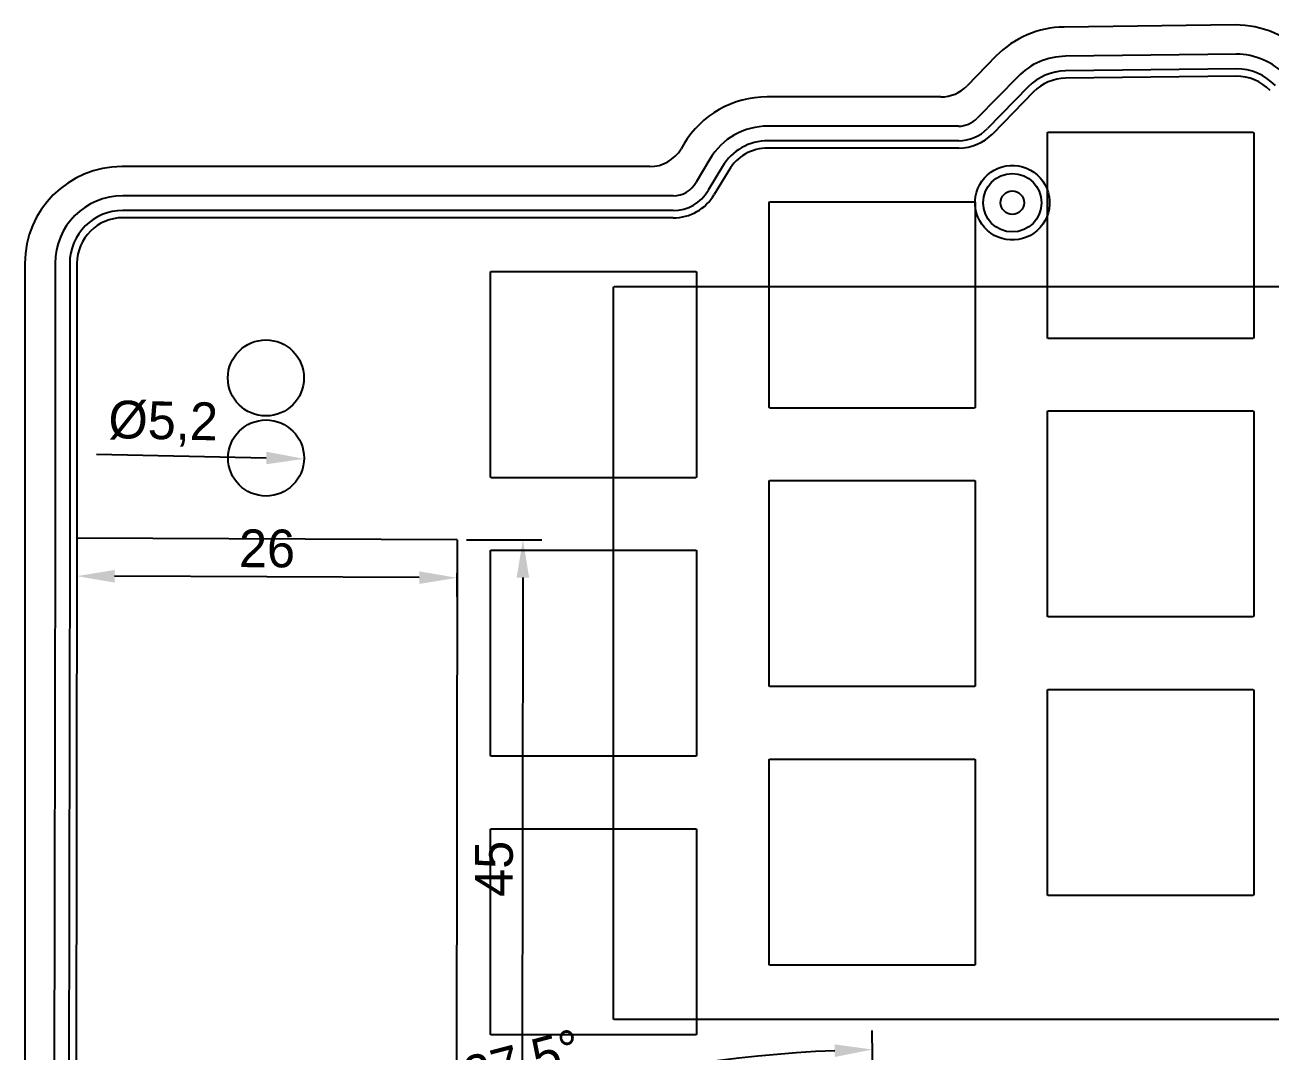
# Model space of a CAD drawing. Header units: millimetres. Extents: x 67 to 373, y -261 to -88.
# Drawn here: x 224.9 to 310.1, y -158.2 to -88 of the extents above; entities that cross this region are included whole.
import ezdxf

# ---------------------------------------------------------------- set-up
doc = ezdxf.new("R2010")
doc.units = ezdxf.units.MM
for name, color, linetype in [('Dimensions', 7, 'Continuous'), ('Edge.Cuts', 7, 'Continuous'), ('User.2', 7, 'Continuous'), ('User.3', 7, 'Continuous')]:
    doc.layers.add(name, color=color, linetype=linetype)
doc.dimstyles.new('ISO-25', dxfattribs={"dimtxt": 2.5, "dimasz": 2.5, "dimexe": 1.25, "dimexo": 0.625, "dimtad": 1, "dimtxsty": 'Standard', "dimcen": 2.5, "dimadec": 0, "dimazin": 0, "dimtfac": 1, "dimtmove": 0, "dimatfit": 3, "dimfxl": 1, "dimarcsym": 0})

# ---------------------------------------------------------------- blocks, each defined once
blk = doc.blocks.new('*D1')
at = {"layer": 'Defpoints', "color": 0}
for p in [(254.507, -123.203), (254.445, -168.203), (258.945, -168.209)]:
    blk.add_point(p, dxfattribs=at)
at = {"layer": 'Dimensions', "color": 140, "lineweight": -2}
for p, q in [((255.153, -123.204), (260.298, -123.211)), ((259.004, -125.791), (258.949, -165.628)), ((255.09, -168.204), (260.236, -168.211))]:
    blk.add_line(p, q, dxfattribs=at)
at = {"layer": 'Dimensions', "color": 140}
for points in [[(259.434, -125.792), (258.573, -125.79), (259.007, -123.209)], [(258.518, -165.627), (259.379, -165.628), (258.945, -168.209)]]:
    blk.add_solid(points, dxfattribs=at)
at = {"layer": 'Dimensions', "color": 140, "insert": (257.04, -145.707), "char_height": 2.5816, "attachment_point": 5, "rotation": 89.92089}
blk.add_mtext('45', dxfattribs=at)
blk = doc.blocks.new('*D2')
at = {"layer": 'Defpoints', "color": 0}
for p in [(228.507, -123.088), (254.507, -123.203), (228.496, -125.688)]:
    blk.add_point(p, dxfattribs=at)
at = {"layer": 'Dimensions', "color": 140, "lineweight": -2}
for p, q in [((228.504, -123.733), (228.49, -126.978)), ((254.504, -123.849), (254.49, -127.094)), ((251.914, -125.792), (231.077, -125.699))]:
    blk.add_line(p, q, dxfattribs=at)
at = {"layer": 'Dimensions', "color": 140}
for points in [[(231.079, -125.269), (231.076, -126.129), (228.496, -125.688)], [(251.912, -126.222), (251.916, -125.361), (254.496, -125.803)]]:
    blk.add_solid(points, dxfattribs=at)
at = {"layer": 'Dimensions', "color": 140, "insert": (241.504, -123.809), "char_height": 2.5816, "attachment_point": 5, "rotation": 359.74506}
blk.add_mtext('26', dxfattribs=at)
blk = doc.blocks.new('*D5')
at = {"layer": 'Defpoints', "color": 0}
for p in [(238.837, -117.555), (244.036, -117.667)]:
    blk.add_point(p, dxfattribs=at)
at = {"layer": 'Dimensions', "color": 140, "lineweight": -2}
blk.add_line((241.455, -117.612), (229.84, -117.362), dxfattribs=at)
at = {"layer": 'Dimensions', "color": 140}
blk.add_solid([(241.446, -118.042), (241.464, -117.182), (244.036, -117.667)], dxfattribs=at)
at = {"layer": 'Dimensions', "color": 140, "insert": (234.404, -115.277), "char_height": 2.5816, "attachment_point": 5, "rotation": 358.76704}
blk.add_mtext('%%c5,2', dxfattribs=at)
blk = doc.blocks.new('*D7')
at = {"layer": 'Defpoints', "color": 0}
for p in [(267.271, -159.591), (283.31, -180.745), (248.544, -189.905), (284.644, -256.364)]:
    blk.add_point(p, dxfattribs=at)
at = {"layer": 'Dimensions', "color": 140, "lineweight": -2}
for p, q in [((283.299, -180.1), (282.887, -156.769)), ((248.236, -189.338), (237.098, -168.833))]:
    blk.add_line(p, q, dxfattribs=at)
blk.add_arc((284.644, -256.364), 98.32, 92.51495, 117.00596, dxfattribs=at)
at = {"layer": 'Dimensions', "color": 140}
for points in [[(280.343, -158.569), (280.316, -157.709), (282.91, -158.059)], [(239.798, -168.384), (240.199, -169.146), (237.714, -169.967)]]:
    blk.add_solid(points, dxfattribs=at)
at = {"layer": 'Dimensions', "color": 140, "insert": (259.022, -159.119), "char_height": 2.5816, "attachment_point": 5, "rotation": 14.76045}
blk.add_mtext('27,5%%d', dxfattribs=at)

msp = doc.modelspace()

# ---------------------------------------------------------------- linework, layer by layer
at = {"layer": 'Edge.Cuts'}
for p, q in [((307.7186, -87.995), (296.0188, -88.1412)), ((291.3607, -90.1381), (289.3802, -92.1665)), ((307.7897, -89.995), (296.1061, -90.1411)), ((307.7928, -90.9951), (296.1186, -91.141)), ((292.8545, -91.5349), (290.0753, -94.3813)), ((307.7939, -91.4951), (296.1249, -91.6409)), ((293.5701, -92.2334), (290.7883, -95.0825)), ((293.928, -92.5826), (291.145, -95.4329)), ((287.5914, -92.92), (275.7126, -92.92)), ((288.7965, -94.92), (275.7692, -94.92)), ((294.8872, -95.3825), (294.891, -95.3634)), ((294.8872, -95.3825), (294.891, -95.3634)), ((294.8872, -95.3825), (294.891, -95.3634)), ((294.8872, -95.3825), (294.891, -95.3634)), ((294.8872, -109.3825), (294.8872, -95.3825)), ((294.8872, -109.3825), (294.8872, -95.3825)), ((294.8872, -109.3825), (294.8872, -95.3825)), ((294.8872, -109.3825), (294.8872, -95.3825)), ((294.891, -95.3634), (294.9181, -95.3363)), ((294.891, -95.3634), (294.9181, -95.3363)), ((294.891, -95.3634), (294.9181, -95.3363)), ((294.891, -95.3634), (294.9181, -95.3363)), ((294.9181, -95.3363), (294.9372, -95.3325)), ((294.9181, -95.3363), (294.9372, -95.3325)), ((294.9181, -95.3363), (294.9372, -95.3325)), ((294.9181, -95.3363), (294.9372, -95.3325)), ((294.9372, -95.3325), (308.9372, -95.3325)), ((294.9372, -95.3325), (308.9372, -95.3325)), ((294.9372, -95.3325), (308.9372, -95.3325)), ((294.9372, -95.3325), (308.9372, -95.3325)), ((308.9372, -95.3325), (308.9564, -95.3363)), ((308.9372, -95.3325), (308.9564, -95.3363)), ((308.9372, -95.3325), (308.9564, -95.3363)), ((308.9372, -95.3325), (308.9564, -95.3363)), ((308.9564, -95.3363), (308.9834, -95.3634)), ((308.9564, -95.3363), (308.9834, -95.3634)), ((308.9564, -95.3363), (308.9834, -95.3634)), ((308.9564, -95.3363), (308.9834, -95.3634)), ((308.9834, -95.3634), (308.9872, -95.3825)), ((308.9834, -95.3634), (308.9872, -95.3825)), ((308.9834, -95.3634), (308.9872, -95.3825)), ((308.9834, -95.3634), (308.9872, -95.3825)), ((308.9872, -95.3825), (308.9872, -109.3825)), ((308.9872, -95.3825), (308.9872, -109.3825)), ((308.9872, -95.3825), (308.9872, -109.3825)), ((308.9872, -95.3825), (308.9872, -109.3825)), ((270.011, -96.1526), (269.8233, -96.4663)), ((288.8001, -95.92), (275.7658, -95.92)), ((288.8017, -96.42), (275.7639, -96.42)), ((267.678, -97.6825), (231.5777, -97.6825)), ((271.7925, -97.1746), (270.8573, -98.7373)), ((272.6523, -97.6852), (271.6828, -99.3053)), ((291.0044, -98.0728), (291.2465, -97.9207)), ((291.2465, -97.9207), (291.5042, -97.7966)), ((291.5042, -97.7966), (291.7741, -97.7022)), ((291.7741, -97.7022), (292.0529, -97.6385)), ((292.0529, -97.6385), (292.337, -97.6065)), ((292.337, -97.6065), (292.623, -97.6065)), ((292.623, -97.6065), (292.9071, -97.6385)), ((292.9071, -97.6385), (293.1859, -97.7022)), ((293.1859, -97.7022), (293.4558, -97.7966)), ((293.4558, -97.7966), (293.7135, -97.9207)), ((293.7135, -97.9207), (293.9556, -98.0728)), ((270.8573, -98.7373), (270.8442, -98.754)), ((273.0823, -97.9403), (272.0956, -99.5892)), ((290.2482, -98.919), (290.4003, -98.6769)), ((290.4003, -98.6769), (290.5786, -98.4533)), ((290.5786, -98.4533), (290.7808, -98.2511)), ((290.7808, -98.2511), (291.0044, -98.0728)), ((293.9556, -98.0728), (294.1792, -98.2511)), ((294.1792, -98.2511), (294.3814, -98.4533)), ((294.3814, -98.4533), (294.5597, -98.6769)), ((294.5597, -98.6769), (294.7118, -98.919)), ((271.6828, -99.3053), (271.6808, -99.3078)), ((272.0956, -99.5892), (272.0956, -99.5892)), ((289.966, -99.7254), (290.0297, -99.4466)), ((290.0297, -99.4466), (290.1241, -99.1767)), ((290.1241, -99.1767), (290.2482, -98.919)), ((294.7118, -98.919), (294.8359, -99.1767)), ((294.8359, -99.1767), (294.9303, -99.4466)), ((294.9303, -99.4466), (294.994, -99.7254)), ((269.2895, -99.6825), (231.6401, -99.6825)), ((275.8372, -100.145), (275.841, -100.1259)), ((275.8372, -100.145), (275.841, -100.1259)), ((275.8372, -100.145), (275.841, -100.1259)), ((275.8372, -100.145), (275.841, -100.1259)), ((275.8372, -114.145), (275.8372, -100.145)), ((275.8372, -114.145), (275.8372, -100.145)), ((275.8372, -114.145), (275.8372, -100.145)), ((275.8372, -114.145), (275.8372, -100.145)), ((275.841, -100.1259), (275.8681, -100.0988)), ((275.841, -100.1259), (275.8681, -100.0988)), ((275.841, -100.1259), (275.8681, -100.0988)), ((275.841, -100.1259), (275.8681, -100.0988)), ((275.8681, -100.0988), (275.8872, -100.095)), ((275.8681, -100.0988), (275.8872, -100.095)), ((275.8681, -100.0988), (275.8872, -100.095)), ((275.8681, -100.0988), (275.8872, -100.095)), ((275.8872, -100.095), (289.8872, -100.095)), ((275.8872, -100.095), (289.8872, -100.095)), ((275.8872, -100.095), (289.8872, -100.095)), ((275.8872, -100.095), (289.8872, -100.095)), ((289.8872, -100.095), (289.9064, -100.0988)), ((289.8872, -100.095), (289.9064, -100.0988)), ((289.8872, -100.095), (289.9064, -100.0988)), ((289.8872, -100.095), (289.9064, -100.0988)), ((289.9064, -100.0988), (289.9334, -100.1259)), ((289.9064, -100.0988), (289.9334, -100.1259)), ((289.9064, -100.0988), (289.9334, -100.1259)), ((289.9064, -100.0988), (289.9334, -100.1259)), ((289.9334, -100.1259), (289.9372, -100.145)), ((289.9334, -100.1259), (289.9372, -100.145)), ((289.9334, -100.1259), (289.9372, -100.145)), ((289.9334, -100.1259), (289.9372, -100.145)), ((289.934, -100.0095), (289.966, -99.7254)), ((289.934, -100.0149), (289.934, -100.0095)), ((289.934, -100.2955), (289.934, -100.0149)), ((289.966, -100.5796), (289.934, -100.2955)), ((289.9372, -100.145), (289.9372, -114.145)), ((289.9372, -100.145), (289.9372, -114.145)), ((289.9372, -100.145), (289.9372, -114.145)), ((289.9372, -100.145), (289.9372, -114.145)), ((294.994, -99.7254), (295.026, -100.0095)), ((295.026, -100.2955), (294.994, -100.5796)), ((295.026, -100.0095), (295.026, -100.2955)), ((269.2845, -100.6825), (231.6401, -100.6825)), ((269.2824, -101.1825), (231.6401, -101.1825)), ((290.0297, -100.8584), (289.966, -100.5796)), ((290.1241, -101.1283), (290.0297, -100.8584)), ((290.2482, -101.386), (290.1241, -101.1283)), ((294.8359, -101.1283), (294.7118, -101.386)), ((294.9303, -100.8584), (294.8359, -101.1283)), ((294.994, -100.5796), (294.9303, -100.8584)), ((290.4003, -101.6281), (290.2482, -101.386)), ((290.5786, -101.8517), (290.4003, -101.6281)), ((290.7808, -102.0539), (290.5786, -101.8517)), ((291.0044, -102.2322), (290.7808, -102.0539)), ((294.1792, -102.0539), (293.9556, -102.2322)), ((294.3814, -101.8517), (294.1792, -102.0539)), ((294.5597, -101.6281), (294.3814, -101.8517)), ((294.7118, -101.386), (294.5597, -101.6281)), ((291.2465, -102.3843), (291.0044, -102.2322)), ((291.5042, -102.5084), (291.2465, -102.3843)), ((291.7741, -102.6028), (291.5042, -102.5084)), ((292.0529, -102.6665), (291.7741, -102.6028)), ((292.337, -102.6985), (292.0529, -102.6665)), ((292.623, -102.6985), (292.337, -102.6985)), ((292.9071, -102.6665), (292.623, -102.6985)), ((293.1859, -102.6028), (292.9071, -102.6665)), ((293.4558, -102.5084), (293.1859, -102.6028)), ((293.7135, -102.3843), (293.4558, -102.5084)), ((293.9556, -102.2322), (293.7135, -102.3843)), ((224.945, -104.31), (224.945, -123.0875)), ((227.0074, -104.31), (227.0074, -123.0865)), ((228.0074, -104.31), (228.0074, -123.0872)), ((228.5074, -104.31), (228.5074, -123.0875)), ((256.7872, -104.9075), (256.791, -104.8884)), ((256.7872, -104.9075), (256.791, -104.8884)), ((256.7872, -104.9075), (256.791, -104.8884)), ((256.7872, -104.9075), (256.791, -104.8884)), ((256.7872, -118.9075), (256.7872, -104.9075)), ((256.7872, -118.9075), (256.7872, -104.9075)), ((256.7872, -118.9075), (256.7872, -104.9075)), ((256.7872, -118.9075), (256.7872, -104.9075)), ((256.791, -104.8884), (256.8181, -104.8613)), ((256.791, -104.8884), (256.8181, -104.8613)), ((256.791, -104.8884), (256.8181, -104.8613)), ((256.791, -104.8884), (256.8181, -104.8613)), ((256.8181, -104.8613), (256.8372, -104.8575)), ((256.8181, -104.8613), (256.8372, -104.8575)), ((256.8181, -104.8613), (256.8372, -104.8575)), ((256.8181, -104.8613), (256.8372, -104.8575)), ((256.8372, -104.8575), (270.8372, -104.8575)), ((256.8372, -104.8575), (270.8372, -104.8575)), ((256.8372, -104.8575), (270.8372, -104.8575)), ((256.8372, -104.8575), (270.8372, -104.8575)), ((270.8372, -104.8575), (270.8564, -104.8613)), ((270.8372, -104.8575), (270.8564, -104.8613)), ((270.8372, -104.8575), (270.8564, -104.8613)), ((270.8372, -104.8575), (270.8564, -104.8613)), ((270.8564, -104.8613), (270.8834, -104.8884)), ((270.8564, -104.8613), (270.8834, -104.8884)), ((270.8564, -104.8613), (270.8834, -104.8884)), ((270.8564, -104.8613), (270.8834, -104.8884)), ((270.8834, -104.8884), (270.8872, -104.9075)), ((270.8834, -104.8884), (270.8872, -104.9075)), ((270.8834, -104.8884), (270.8872, -104.9075)), ((270.8834, -104.8884), (270.8872, -104.9075)), ((270.8872, -104.9075), (270.8872, -118.9075)), ((270.8872, -104.9075), (270.8872, -118.9075)), ((270.8872, -104.9075), (270.8872, -118.9075)), ((270.8872, -104.9075), (270.8872, -118.9075)), ((294.891, -109.4016), (294.8872, -109.3825)), ((294.891, -109.4016), (294.8872, -109.3825)), ((294.891, -109.4016), (294.8872, -109.3825)), ((294.891, -109.4016), (294.8872, -109.3825)), ((294.9181, -109.4287), (294.891, -109.4016)), ((294.9181, -109.4287), (294.891, -109.4016)), ((294.9181, -109.4287), (294.891, -109.4016)), ((294.9181, -109.4287), (294.891, -109.4016)), ((294.9372, -109.4325), (294.9181, -109.4287)), ((294.9372, -109.4325), (294.9181, -109.4287)), ((294.9372, -109.4325), (294.9181, -109.4287)), ((294.9372, -109.4325), (294.9181, -109.4287)), ((308.9372, -109.4325), (294.9372, -109.4325)), ((308.9372, -109.4325), (294.9372, -109.4325)), ((308.9372, -109.4325), (294.9372, -109.4325)), ((308.9372, -109.4325), (294.9372, -109.4325)), ((308.9564, -109.4287), (308.9372, -109.4325)), ((308.9564, -109.4287), (308.9372, -109.4325)), ((308.9564, -109.4287), (308.9372, -109.4325)), ((308.9564, -109.4287), (308.9372, -109.4325)), ((308.9834, -109.4016), (308.9564, -109.4287)), ((308.9834, -109.4016), (308.9564, -109.4287)), ((308.9834, -109.4016), (308.9564, -109.4287)), ((308.9834, -109.4016), (308.9564, -109.4287)), ((308.9872, -109.3825), (308.9834, -109.4016)), ((308.9872, -109.3825), (308.9834, -109.4016)), ((308.9872, -109.3825), (308.9834, -109.4016)), ((308.9872, -109.3825), (308.9834, -109.4016)), ((275.841, -114.1641), (275.8372, -114.145)), ((275.841, -114.1641), (275.8372, -114.145)), ((275.841, -114.1641), (275.8372, -114.145)), ((275.841, -114.1641), (275.8372, -114.145)), ((275.8681, -114.1912), (275.841, -114.1641)), ((275.8681, -114.1912), (275.841, -114.1641)), ((275.8681, -114.1912), (275.841, -114.1641)), ((275.8681, -114.1912), (275.841, -114.1641)), ((275.8872, -114.195), (275.8681, -114.1912)), ((275.8872, -114.195), (275.8681, -114.1912)), ((275.8872, -114.195), (275.8681, -114.1912)), ((275.8872, -114.195), (275.8681, -114.1912)), ((289.8872, -114.195), (275.8872, -114.195)), ((289.8872, -114.195), (275.8872, -114.195)), ((289.8872, -114.195), (275.8872, -114.195)), ((289.8872, -114.195), (275.8872, -114.195)), ((289.9064, -114.1912), (289.8872, -114.195)), ((289.9064, -114.1912), (289.8872, -114.195)), ((289.9064, -114.1912), (289.8872, -114.195)), ((289.9064, -114.1912), (289.8872, -114.195)), ((289.9334, -114.1641), (289.9064, -114.1912)), ((289.9334, -114.1641), (289.9064, -114.1912)), ((289.9334, -114.1641), (289.9064, -114.1912)), ((289.9334, -114.1641), (289.9064, -114.1912)), ((289.9372, -114.145), (289.9334, -114.1641)), ((289.9372, -114.145), (289.9334, -114.1641)), ((289.9372, -114.145), (289.9334, -114.1641)), ((289.9372, -114.145), (289.9334, -114.1641)), ((294.8872, -114.4325), (294.891, -114.4134)), ((294.8872, -114.4325), (294.891, -114.4134)), ((294.8872, -114.4325), (294.891, -114.4134)), ((294.8872, -114.4325), (294.891, -114.4134)), ((294.8872, -128.4325), (294.8872, -114.4325)), ((294.8872, -128.4325), (294.8872, -114.4325)), ((294.8872, -128.4325), (294.8872, -114.4325)), ((294.8872, -128.4325), (294.8872, -114.4325)), ((294.891, -114.4134), (294.9181, -114.3863)), ((294.891, -114.4134), (294.9181, -114.3863)), ((294.891, -114.4134), (294.9181, -114.3863)), ((294.891, -114.4134), (294.9181, -114.3863)), ((294.9181, -114.3863), (294.9372, -114.3825)), ((294.9181, -114.3863), (294.9372, -114.3825)), ((294.9181, -114.3863), (294.9372, -114.3825)), ((294.9181, -114.3863), (294.9372, -114.3825)), ((294.9372, -114.3825), (308.9372, -114.3825)), ((294.9372, -114.3825), (308.9372, -114.3825)), ((294.9372, -114.3825), (308.9372, -114.3825)), ((294.9372, -114.3825), (308.9372, -114.3825)), ((308.9372, -114.3825), (308.9564, -114.3863)), ((308.9372, -114.3825), (308.9564, -114.3863)), ((308.9372, -114.3825), (308.9564, -114.3863)), ((308.9372, -114.3825), (308.9564, -114.3863)), ((308.9564, -114.3863), (308.9834, -114.4134)), ((308.9564, -114.3863), (308.9834, -114.4134)), ((308.9564, -114.3863), (308.9834, -114.4134)), ((308.9564, -114.3863), (308.9834, -114.4134)), ((308.9834, -114.4134), (308.9872, -114.4325)), ((308.9834, -114.4134), (308.9872, -114.4325)), ((308.9834, -114.4134), (308.9872, -114.4325)), ((308.9834, -114.4134), (308.9872, -114.4325)), ((308.9872, -114.4325), (308.9872, -128.4325)), ((308.9872, -114.4325), (308.9872, -128.4325)), ((308.9872, -114.4325), (308.9872, -128.4325)), ((308.9872, -114.4325), (308.9872, -128.4325)), ((256.791, -118.9266), (256.7872, -118.9075)), ((256.791, -118.9266), (256.7872, -118.9075)), ((256.791, -118.9266), (256.7872, -118.9075)), ((256.791, -118.9266), (256.7872, -118.9075)), ((256.8181, -118.9537), (256.791, -118.9266)), ((256.8181, -118.9537), (256.791, -118.9266)), ((256.8181, -118.9537), (256.791, -118.9266)), ((256.8181, -118.9537), (256.791, -118.9266)), ((256.8372, -118.9575), (256.8181, -118.9537)), ((256.8372, -118.9575), (256.8181, -118.9537)), ((256.8372, -118.9575), (256.8181, -118.9537)), ((256.8372, -118.9575), (256.8181, -118.9537)), ((270.8372, -118.9575), (256.8372, -118.9575)), ((270.8372, -118.9575), (256.8372, -118.9575)), ((270.8372, -118.9575), (256.8372, -118.9575)), ((270.8372, -118.9575), (256.8372, -118.9575)), ((270.8564, -118.9537), (270.8372, -118.9575)), ((270.8564, -118.9537), (270.8372, -118.9575)), ((270.8564, -118.9537), (270.8372, -118.9575)), ((270.8564, -118.9537), (270.8372, -118.9575)), ((270.8834, -118.9266), (270.8564, -118.9537)), ((270.8834, -118.9266), (270.8564, -118.9537)), ((270.8834, -118.9266), (270.8564, -118.9537)), ((270.8834, -118.9266), (270.8564, -118.9537)), ((270.8872, -118.9075), (270.8834, -118.9266)), ((270.8872, -118.9075), (270.8834, -118.9266)), ((270.8872, -118.9075), (270.8834, -118.9266)), ((270.8872, -118.9075), (270.8834, -118.9266)), ((275.8372, -119.195), (275.841, -119.1759)), ((275.8372, -119.195), (275.841, -119.1759)), ((275.8372, -119.195), (275.841, -119.1759)), ((275.8372, -119.195), (275.841, -119.1759)), ((275.8372, -133.195), (275.8372, -119.195)), ((275.8372, -133.195), (275.8372, -119.195)), ((275.8372, -133.195), (275.8372, -119.195)), ((275.8372, -133.195), (275.8372, -119.195)), ((275.841, -119.1759), (275.8681, -119.1488)), ((275.841, -119.1759), (275.8681, -119.1488)), ((275.841, -119.1759), (275.8681, -119.1488)), ((275.841, -119.1759), (275.8681, -119.1488)), ((275.8681, -119.1488), (275.8872, -119.145)), ((275.8681, -119.1488), (275.8872, -119.145)), ((275.8681, -119.1488), (275.8872, -119.145)), ((275.8681, -119.1488), (275.8872, -119.145)), ((275.8872, -119.145), (289.8872, -119.145)), ((275.8872, -119.145), (289.8872, -119.145)), ((275.8872, -119.145), (289.8872, -119.145)), ((275.8872, -119.145), (289.8872, -119.145)), ((289.8872, -119.145), (289.9064, -119.1488)), ((289.8872, -119.145), (289.9064, -119.1488)), ((289.8872, -119.145), (289.9064, -119.1488)), ((289.8872, -119.145), (289.9064, -119.1488)), ((289.9064, -119.1488), (289.9334, -119.1759)), ((289.9064, -119.1488), (289.9334, -119.1759)), ((289.9064, -119.1488), (289.9334, -119.1759)), ((289.9064, -119.1488), (289.9334, -119.1759)), ((289.9334, -119.1759), (289.9372, -119.195)), ((289.9334, -119.1759), (289.9372, -119.195)), ((289.9334, -119.1759), (289.9372, -119.195)), ((289.9334, -119.1759), (289.9372, -119.195)), ((289.9372, -119.195), (289.9372, -133.195)), ((289.9372, -119.195), (289.9372, -133.195)), ((289.9372, -119.195), (289.9372, -133.195)), ((289.9372, -119.195), (289.9372, -133.195)), ((224.945, -123.0875), (224.945, -168.2375)), ((227.0074, -123.0865), (226.945, -168.2365)), ((228.0074, -123.0872), (227.945, -168.2372)), ((228.5074, -123.0875), (228.445, -168.2375)), ((254.5071, -123.2032), (228.5074, -123.0875)), ((254.5071, -123.2032), (254.445, -168.2032)), ((256.7872, -123.9575), (256.791, -123.9384)), ((256.7872, -123.9575), (256.791, -123.9384)), ((256.7872, -123.9575), (256.791, -123.9384)), ((256.7872, -123.9575), (256.791, -123.9384)), ((256.7872, -137.9575), (256.7872, -123.9575)), ((256.7872, -137.9575), (256.7872, -123.9575)), ((256.7872, -137.9575), (256.7872, -123.9575)), ((256.7872, -137.9575), (256.7872, -123.9575)), ((256.791, -123.9384), (256.8181, -123.9113)), ((256.791, -123.9384), (256.8181, -123.9113)), ((256.791, -123.9384), (256.8181, -123.9113)), ((256.791, -123.9384), (256.8181, -123.9113)), ((256.8181, -123.9113), (256.8372, -123.9075)), ((256.8181, -123.9113), (256.8372, -123.9075)), ((256.8181, -123.9113), (256.8372, -123.9075)), ((256.8181, -123.9113), (256.8372, -123.9075)), ((256.8372, -123.9075), (270.8372, -123.9075)), ((256.8372, -123.9075), (270.8372, -123.9075)), ((256.8372, -123.9075), (270.8372, -123.9075)), ((256.8372, -123.9075), (270.8372, -123.9075)), ((270.8372, -123.9075), (270.8564, -123.9113)), ((270.8372, -123.9075), (270.8564, -123.9113)), ((270.8372, -123.9075), (270.8564, -123.9113)), ((270.8372, -123.9075), (270.8564, -123.9113)), ((270.8564, -123.9113), (270.8834, -123.9384)), ((270.8564, -123.9113), (270.8834, -123.9384)), ((270.8564, -123.9113), (270.8834, -123.9384)), ((270.8564, -123.9113), (270.8834, -123.9384)), ((270.8834, -123.9384), (270.8872, -123.9575)), ((270.8834, -123.9384), (270.8872, -123.9575)), ((270.8834, -123.9384), (270.8872, -123.9575)), ((270.8834, -123.9384), (270.8872, -123.9575)), ((270.8872, -123.9575), (270.8872, -137.9575)), ((270.8872, -123.9575), (270.8872, -137.9575)), ((270.8872, -123.9575), (270.8872, -137.9575)), ((270.8872, -123.9575), (270.8872, -137.9575)), ((294.891, -128.4516), (294.8872, -128.4325)), ((294.891, -128.4516), (294.8872, -128.4325)), ((294.891, -128.4516), (294.8872, -128.4325)), ((294.891, -128.4516), (294.8872, -128.4325)), ((294.9181, -128.4787), (294.891, -128.4516)), ((294.9181, -128.4787), (294.891, -128.4516)), ((294.9181, -128.4787), (294.891, -128.4516)), ((294.9181, -128.4787), (294.891, -128.4516)), ((294.9372, -128.4825), (294.9181, -128.4787)), ((294.9372, -128.4825), (294.9181, -128.4787)), ((294.9372, -128.4825), (294.9181, -128.4787)), ((294.9372, -128.4825), (294.9181, -128.4787)), ((308.9372, -128.4825), (294.9372, -128.4825)), ((308.9372, -128.4825), (294.9372, -128.4825)), ((308.9372, -128.4825), (294.9372, -128.4825)), ((308.9372, -128.4825), (294.9372, -128.4825)), ((308.9564, -128.4787), (308.9372, -128.4825)), ((308.9564, -128.4787), (308.9372, -128.4825)), ((308.9564, -128.4787), (308.9372, -128.4825)), ((308.9564, -128.4787), (308.9372, -128.4825)), ((308.9834, -128.4516), (308.9564, -128.4787)), ((308.9834, -128.4516), (308.9564, -128.4787)), ((308.9834, -128.4516), (308.9564, -128.4787)), ((308.9834, -128.4516), (308.9564, -128.4787)), ((308.9872, -128.4325), (308.9834, -128.4516)), ((308.9872, -128.4325), (308.9834, -128.4516)), ((308.9872, -128.4325), (308.9834, -128.4516)), ((308.9872, -128.4325), (308.9834, -128.4516)), ((275.841, -133.2141), (275.8372, -133.195)), ((275.841, -133.2141), (275.8372, -133.195)), ((275.841, -133.2141), (275.8372, -133.195)), ((275.841, -133.2141), (275.8372, -133.195)), ((275.8681, -133.2412), (275.841, -133.2141)), ((275.8681, -133.2412), (275.841, -133.2141)), ((275.8681, -133.2412), (275.841, -133.2141)), ((275.8681, -133.2412), (275.841, -133.2141)), ((275.8872, -133.245), (275.8681, -133.2412)), ((275.8872, -133.245), (275.8681, -133.2412)), ((275.8872, -133.245), (275.8681, -133.2412)), ((275.8872, -133.245), (275.8681, -133.2412)), ((289.8872, -133.245), (275.8872, -133.245)), ((289.8872, -133.245), (275.8872, -133.245)), ((289.8872, -133.245), (275.8872, -133.245)), ((289.8872, -133.245), (275.8872, -133.245)), ((289.9064, -133.2412), (289.8872, -133.245)), ((289.9064, -133.2412), (289.8872, -133.245)), ((289.9064, -133.2412), (289.8872, -133.245)), ((289.9064, -133.2412), (289.8872, -133.245)), ((289.9334, -133.2141), (289.9064, -133.2412)), ((289.9334, -133.2141), (289.9064, -133.2412)), ((289.9334, -133.2141), (289.9064, -133.2412)), ((289.9334, -133.2141), (289.9064, -133.2412)), ((289.9372, -133.195), (289.9334, -133.2141)), ((289.9372, -133.195), (289.9334, -133.2141)), ((289.9372, -133.195), (289.9334, -133.2141)), ((289.9372, -133.195), (289.9334, -133.2141)), ((294.8872, -133.4825), (294.891, -133.4634)), ((294.8872, -133.4825), (294.891, -133.4634)), ((294.8872, -133.4825), (294.891, -133.4634)), ((294.8872, -133.4825), (294.891, -133.4634)), ((294.8872, -147.4825), (294.8872, -133.4825)), ((294.8872, -147.4825), (294.8872, -133.4825)), ((294.8872, -147.4825), (294.8872, -133.4825)), ((294.8872, -147.4825), (294.8872, -133.4825)), ((294.891, -133.4634), (294.9181, -133.4363)), ((294.891, -133.4634), (294.9181, -133.4363)), ((294.891, -133.4634), (294.9181, -133.4363)), ((294.891, -133.4634), (294.9181, -133.4363)), ((294.9181, -133.4363), (294.9372, -133.4325)), ((294.9181, -133.4363), (294.9372, -133.4325)), ((294.9181, -133.4363), (294.9372, -133.4325)), ((294.9181, -133.4363), (294.9372, -133.4325)), ((294.9372, -133.4325), (308.9372, -133.4325)), ((294.9372, -133.4325), (308.9372, -133.4325)), ((294.9372, -133.4325), (308.9372, -133.4325)), ((294.9372, -133.4325), (308.9372, -133.4325)), ((308.9372, -133.4325), (308.9564, -133.4363)), ((308.9372, -133.4325), (308.9564, -133.4363)), ((308.9372, -133.4325), (308.9564, -133.4363)), ((308.9372, -133.4325), (308.9564, -133.4363)), ((308.9564, -133.4363), (308.9834, -133.4634)), ((308.9564, -133.4363), (308.9834, -133.4634)), ((308.9564, -133.4363), (308.9834, -133.4634)), ((308.9564, -133.4363), (308.9834, -133.4634)), ((308.9834, -133.4634), (308.9872, -133.4825)), ((308.9834, -133.4634), (308.9872, -133.4825)), ((308.9834, -133.4634), (308.9872, -133.4825)), ((308.9834, -133.4634), (308.9872, -133.4825)), ((308.9872, -133.4825), (308.9872, -147.4825)), ((308.9872, -133.4825), (308.9872, -147.4825)), ((308.9872, -133.4825), (308.9872, -147.4825)), ((308.9872, -133.4825), (308.9872, -147.4825)), ((256.791, -137.9766), (256.7872, -137.9575)), ((256.791, -137.9766), (256.7872, -137.9575)), ((256.791, -137.9766), (256.7872, -137.9575)), ((256.791, -137.9766), (256.7872, -137.9575)), ((270.8872, -137.9575), (270.8834, -137.9766)), ((270.8872, -137.9575), (270.8834, -137.9766)), ((270.8872, -137.9575), (270.8834, -137.9766)), ((270.8872, -137.9575), (270.8834, -137.9766)), ((256.8181, -138.0037), (256.791, -137.9766)), ((256.8181, -138.0037), (256.791, -137.9766)), ((256.8181, -138.0037), (256.791, -137.9766)), ((256.8181, -138.0037), (256.791, -137.9766)), ((256.8372, -138.0075), (256.8181, -138.0037)), ((256.8372, -138.0075), (256.8181, -138.0037)), ((256.8372, -138.0075), (256.8181, -138.0037)), ((256.8372, -138.0075), (256.8181, -138.0037)), ((270.8372, -138.0075), (256.8372, -138.0075)), ((270.8372, -138.0075), (256.8372, -138.0075)), ((270.8372, -138.0075), (256.8372, -138.0075)), ((270.8372, -138.0075), (256.8372, -138.0075)), ((270.8564, -138.0037), (270.8372, -138.0075)), ((270.8564, -138.0037), (270.8372, -138.0075)), ((270.8564, -138.0037), (270.8372, -138.0075)), ((270.8564, -138.0037), (270.8372, -138.0075)), ((270.8834, -137.9766), (270.8564, -138.0037)), ((270.8834, -137.9766), (270.8564, -138.0037)), ((270.8834, -137.9766), (270.8564, -138.0037)), ((270.8834, -137.9766), (270.8564, -138.0037)), ((275.8372, -138.245), (275.841, -138.2259)), ((275.8372, -138.245), (275.841, -138.2259)), ((275.8372, -138.245), (275.841, -138.2259)), ((275.8372, -138.245), (275.841, -138.2259)), ((275.8372, -152.245), (275.8372, -138.245)), ((275.8372, -152.245), (275.8372, -138.245)), ((275.8372, -152.245), (275.8372, -138.245)), ((275.8372, -152.245), (275.8372, -138.245)), ((275.841, -138.2259), (275.8681, -138.1988)), ((275.841, -138.2259), (275.8681, -138.1988)), ((275.841, -138.2259), (275.8681, -138.1988)), ((275.841, -138.2259), (275.8681, -138.1988)), ((275.8681, -138.1988), (275.8872, -138.195)), ((275.8681, -138.1988), (275.8872, -138.195)), ((275.8681, -138.1988), (275.8872, -138.195)), ((275.8681, -138.1988), (275.8872, -138.195)), ((275.8872, -138.195), (289.8872, -138.195)), ((275.8872, -138.195), (289.8872, -138.195)), ((275.8872, -138.195), (289.8872, -138.195)), ((275.8872, -138.195), (289.8872, -138.195)), ((289.8872, -138.195), (289.9064, -138.1988)), ((289.8872, -138.195), (289.9064, -138.1988)), ((289.8872, -138.195), (289.9064, -138.1988)), ((289.8872, -138.195), (289.9064, -138.1988)), ((289.9064, -138.1988), (289.9334, -138.2259)), ((289.9064, -138.1988), (289.9334, -138.2259)), ((289.9064, -138.1988), (289.9334, -138.2259)), ((289.9064, -138.1988), (289.9334, -138.2259)), ((289.9334, -138.2259), (289.9372, -138.245)), ((289.9334, -138.2259), (289.9372, -138.245)), ((289.9334, -138.2259), (289.9372, -138.245)), ((289.9334, -138.2259), (289.9372, -138.245)), ((289.9372, -138.245), (289.9372, -152.245)), ((289.9372, -138.245), (289.9372, -152.245)), ((289.9372, -138.245), (289.9372, -152.245)), ((289.9372, -138.245), (289.9372, -152.245)), ((256.7872, -143.0075), (256.791, -142.9884)), ((256.7872, -143.0075), (256.791, -142.9884)), ((256.7872, -143.0075), (256.791, -142.9884)), ((256.7872, -143.0075), (256.791, -142.9884)), ((256.7872, -157.0075), (256.7872, -143.0075)), ((256.7872, -157.0075), (256.7872, -143.0075)), ((256.7872, -157.0075), (256.7872, -143.0075)), ((256.7872, -157.0075), (256.7872, -143.0075)), ((256.791, -142.9884), (256.8181, -142.9613)), ((256.791, -142.9884), (256.8181, -142.9613)), ((256.791, -142.9884), (256.8181, -142.9613)), ((256.791, -142.9884), (256.8181, -142.9613)), ((256.8181, -142.9613), (256.8372, -142.9575)), ((256.8181, -142.9613), (256.8372, -142.9575)), ((256.8181, -142.9613), (256.8372, -142.9575)), ((256.8181, -142.9613), (256.8372, -142.9575)), ((256.8372, -142.9575), (270.8372, -142.9575)), ((256.8372, -142.9575), (270.8372, -142.9575)), ((256.8372, -142.9575), (270.8372, -142.9575)), ((256.8372, -142.9575), (270.8372, -142.9575)), ((270.8372, -142.9575), (270.8564, -142.9613)), ((270.8372, -142.9575), (270.8564, -142.9613)), ((270.8372, -142.9575), (270.8564, -142.9613)), ((270.8372, -142.9575), (270.8564, -142.9613)), ((270.8564, -142.9613), (270.8834, -142.9884)), ((270.8564, -142.9613), (270.8834, -142.9884)), ((270.8564, -142.9613), (270.8834, -142.9884)), ((270.8564, -142.9613), (270.8834, -142.9884)), ((270.8834, -142.9884), (270.8872, -143.0075)), ((270.8834, -142.9884), (270.8872, -143.0075)), ((270.8834, -142.9884), (270.8872, -143.0075)), ((270.8834, -142.9884), (270.8872, -143.0075)), ((270.8872, -143.0075), (270.8872, -157.0075)), ((270.8872, -143.0075), (270.8872, -157.0075)), ((270.8872, -143.0075), (270.8872, -157.0075)), ((270.8872, -143.0075), (270.8872, -157.0075)), ((294.891, -147.5016), (294.8872, -147.4825)), ((294.891, -147.5016), (294.8872, -147.4825)), ((294.891, -147.5016), (294.8872, -147.4825)), ((294.891, -147.5016), (294.8872, -147.4825)), ((294.9181, -147.5287), (294.891, -147.5016)), ((294.9181, -147.5287), (294.891, -147.5016)), ((294.9181, -147.5287), (294.891, -147.5016)), ((294.9181, -147.5287), (294.891, -147.5016)), ((294.9372, -147.5325), (294.9181, -147.5287)), ((294.9372, -147.5325), (294.9181, -147.5287)), ((294.9372, -147.5325), (294.9181, -147.5287)), ((294.9372, -147.5325), (294.9181, -147.5287)), ((308.9372, -147.5325), (294.9372, -147.5325)), ((308.9372, -147.5325), (294.9372, -147.5325)), ((308.9372, -147.5325), (294.9372, -147.5325)), ((308.9372, -147.5325), (294.9372, -147.5325)), ((308.9564, -147.5287), (308.9372, -147.5325)), ((308.9564, -147.5287), (308.9372, -147.5325)), ((308.9564, -147.5287), (308.9372, -147.5325)), ((308.9564, -147.5287), (308.9372, -147.5325)), ((308.9834, -147.5016), (308.9564, -147.5287)), ((308.9834, -147.5016), (308.9564, -147.5287)), ((308.9834, -147.5016), (308.9564, -147.5287)), ((308.9834, -147.5016), (308.9564, -147.5287)), ((308.9872, -147.4825), (308.9834, -147.5016)), ((308.9872, -147.4825), (308.9834, -147.5016)), ((308.9872, -147.4825), (308.9834, -147.5016)), ((308.9872, -147.4825), (308.9834, -147.5016)), ((275.841, -152.2641), (275.8372, -152.245)), ((275.841, -152.2641), (275.8372, -152.245)), ((275.841, -152.2641), (275.8372, -152.245)), ((275.841, -152.2641), (275.8372, -152.245)), ((275.8681, -152.2912), (275.841, -152.2641)), ((275.8681, -152.2912), (275.841, -152.2641)), ((275.8681, -152.2912), (275.841, -152.2641)), ((275.8681, -152.2912), (275.841, -152.2641)), ((275.8872, -152.295), (275.8681, -152.2912)), ((275.8872, -152.295), (275.8681, -152.2912)), ((275.8872, -152.295), (275.8681, -152.2912)), ((275.8872, -152.295), (275.8681, -152.2912)), ((289.8872, -152.295), (275.8872, -152.295)), ((289.8872, -152.295), (275.8872, -152.295)), ((289.8872, -152.295), (275.8872, -152.295)), ((289.8872, -152.295), (275.8872, -152.295)), ((289.9064, -152.2912), (289.8872, -152.295)), ((289.9064, -152.2912), (289.8872, -152.295)), ((289.9064, -152.2912), (289.8872, -152.295)), ((289.9064, -152.2912), (289.8872, -152.295)), ((289.9334, -152.2641), (289.9064, -152.2912)), ((289.9334, -152.2641), (289.9064, -152.2912)), ((289.9334, -152.2641), (289.9064, -152.2912)), ((289.9334, -152.2641), (289.9064, -152.2912)), ((289.9372, -152.245), (289.9334, -152.2641)), ((289.9372, -152.245), (289.9334, -152.2641)), ((289.9372, -152.245), (289.9334, -152.2641)), ((289.9372, -152.245), (289.9334, -152.2641)), ((256.791, -157.0266), (256.7872, -157.0075)), ((256.791, -157.0266), (256.7872, -157.0075)), ((256.791, -157.0266), (256.7872, -157.0075)), ((256.791, -157.0266), (256.7872, -157.0075)), ((256.8181, -157.0537), (256.791, -157.0266)), ((256.8181, -157.0537), (256.791, -157.0266)), ((256.8181, -157.0537), (256.791, -157.0266)), ((256.8181, -157.0537), (256.791, -157.0266)), ((256.8372, -157.0575), (256.8181, -157.0537)), ((256.8372, -157.0575), (256.8181, -157.0537)), ((256.8372, -157.0575), (256.8181, -157.0537)), ((256.8372, -157.0575), (256.8181, -157.0537)), ((270.8372, -157.0575), (256.8372, -157.0575)), ((270.8372, -157.0575), (256.8372, -157.0575)), ((270.8372, -157.0575), (256.8372, -157.0575)), ((270.8372, -157.0575), (256.8372, -157.0575)), ((270.8564, -157.0537), (270.8372, -157.0575)), ((270.8564, -157.0537), (270.8372, -157.0575)), ((270.8564, -157.0537), (270.8372, -157.0575)), ((270.8564, -157.0537), (270.8372, -157.0575)), ((270.8834, -157.0266), (270.8564, -157.0537)), ((270.8834, -157.0266), (270.8564, -157.0537)), ((270.8834, -157.0266), (270.8564, -157.0537)), ((270.8834, -157.0266), (270.8564, -157.0537)), ((270.8872, -157.0075), (270.8834, -157.0266)), ((270.8872, -157.0075), (270.8834, -157.0266)), ((270.8872, -157.0075), (270.8834, -157.0266)), ((270.8872, -157.0075), (270.8834, -157.0266))]:
    msp.add_line(p, q, dxfattribs=at)
for centre, radius in [((292.48, -100.1525), 2), ((292.48, -100.1525), 0.8), ((241.4282, -112.1351), 2.6), ((241.4282, -112.1351), 2.6), ((241.4366, -117.6113), 2.6)]:
    msp.add_circle(centre, radius, dxfattribs=at)
for centre, radius, start, end in [((296.1007, -94.7636), 6.6229, 90.708757, 135.70046), ((307.702, -94.7814), 6.7864, 44.110324, 89.859278), ((296.1631, -94.7636), 4.6229, 90.705554, 135.70046), ((307.7643, -94.7814), 4.7864, 44.273766, 89.695837), ((307.7643, -94.7814), 3.7864, 44.400619, 89.568982), ((296.1631, -94.7636), 3.6229, 90.702627, 135.70046), ((296.1631, -94.7636), 3.1229, 90.70046, 135.70046), ((307.7643, -94.7814), 3.2864, 44.484801, 89.484801), ((287.5914, -90.42), 2.5, 270, 315.68477), ((275.6774, -99.5024), 6.5825, 89.692965, 149.409704), ((288.7818, -93.0979), 1.8222, 270.462331, 315.222487), ((275.7397, -99.5024), 4.5825, 89.632013, 149.470647), ((288.7818, -93.0979), 2.8222, 270.371498, 315.313311), ((275.7397, -99.5024), 3.5825, 89.583811, 149.518843), ((288.7818, -93.0979), 3.3222, 270.342403, 315.342403), ((267.678, -95.1825), 2.5, 270, 329.102709), ((275.7397, -99.5024), 3.0825, 89.551325, 149.551325), ((231.5751, -104.3126), 6.6301, 89.977557, 179.977557), ((269.3092, -97.9496), 1.7331, 269.35138, 332.342459), ((269.3092, -97.9496), 3.2331, 269.525114, 329.525114), ((269.3092, -97.9496), 2.7331, 269.483498, 330.199488), ((231.6375, -104.3126), 4.6301, 89.967863, 179.967863), ((231.6375, -104.3126), 3.6301, 89.95901, 179.95901), ((231.6375, -104.3126), 3.1301, 89.952462, 179.952462)]:
    msp.add_arc(centre, radius, start, end, dxfattribs=at)
at = {"layer": 'User.2'}
for p, q in [((265.195, -105.9525), (265.1996, -105.9295)), ((265.195, -155.9525), (265.195, -105.9525)), ((265.1996, -105.9295), (265.232, -105.8971)), ((265.232, -105.8971), (265.255, -105.8925)), ((265.255, -105.8925), (345.255, -105.8925)), ((265.1996, -155.9755), (265.195, -155.9525)), ((265.232, -156.0079), (265.1996, -155.9755)), ((265.255, -156.0125), (265.232, -156.0079)), ((345.255, -156.0125), (265.255, -156.0125))]:
    msp.add_line(p, q, dxfattribs=at)
at = {"layer": 'User.3'}
for p, q in [((294.8872, -95.3825), (294.891, -95.3634)), ((294.8872, -109.3825), (294.8872, -95.3825)), ((294.891, -95.3634), (294.9181, -95.3363)), ((294.9181, -95.3363), (294.9372, -95.3325)), ((294.9372, -95.3325), (308.9372, -95.3325)), ((308.9372, -95.3325), (308.9564, -95.3363)), ((308.9564, -95.3363), (308.9834, -95.3634)), ((308.9834, -95.3634), (308.9872, -95.3825)), ((308.9872, -95.3825), (308.9872, -109.3825)), ((275.8372, -100.145), (275.841, -100.1259)), ((275.8372, -114.145), (275.8372, -100.145)), ((275.841, -100.1259), (275.8681, -100.0988)), ((275.8681, -100.0988), (275.8872, -100.095)), ((275.8872, -100.095), (289.8872, -100.095)), ((289.8872, -100.095), (289.9064, -100.0988)), ((289.9064, -100.0988), (289.9334, -100.1259)), ((289.9334, -100.1259), (289.9372, -100.145)), ((289.9372, -100.145), (289.9372, -114.145)), ((256.7872, -104.9075), (256.791, -104.8884)), ((256.7872, -118.9075), (256.7872, -104.9075)), ((256.791, -104.8884), (256.8181, -104.8613)), ((256.8181, -104.8613), (256.8372, -104.8575)), ((256.8372, -104.8575), (270.8372, -104.8575)), ((270.8372, -104.8575), (270.8564, -104.8613)), ((270.8564, -104.8613), (270.8834, -104.8884)), ((270.8834, -104.8884), (270.8872, -104.9075)), ((270.8872, -104.9075), (270.8872, -118.9075)), ((294.891, -109.4016), (294.8872, -109.3825)), ((294.9181, -109.4287), (294.891, -109.4016)), ((294.9372, -109.4325), (294.9181, -109.4287)), ((308.9372, -109.4325), (294.9372, -109.4325)), ((308.9564, -109.4287), (308.9372, -109.4325)), ((308.9834, -109.4016), (308.9564, -109.4287)), ((308.9872, -109.3825), (308.9834, -109.4016)), ((275.841, -114.1641), (275.8372, -114.145)), ((275.8681, -114.1912), (275.841, -114.1641)), ((275.8872, -114.195), (275.8681, -114.1912)), ((289.8872, -114.195), (275.8872, -114.195)), ((289.9064, -114.1912), (289.8872, -114.195)), ((289.9334, -114.1641), (289.9064, -114.1912)), ((289.9372, -114.145), (289.9334, -114.1641)), ((294.8872, -114.4325), (294.891, -114.4134)), ((294.8872, -128.4325), (294.8872, -114.4325)), ((294.891, -114.4134), (294.9181, -114.3863)), ((294.9181, -114.3863), (294.9372, -114.3825)), ((294.9372, -114.3825), (308.9372, -114.3825)), ((308.9372, -114.3825), (308.9564, -114.3863)), ((308.9564, -114.3863), (308.9834, -114.4134)), ((308.9834, -114.4134), (308.9872, -114.4325)), ((308.9872, -114.4325), (308.9872, -128.4325)), ((256.791, -118.9266), (256.7872, -118.9075)), ((256.8181, -118.9537), (256.791, -118.9266)), ((256.8372, -118.9575), (256.8181, -118.9537)), ((270.8372, -118.9575), (256.8372, -118.9575)), ((270.8564, -118.9537), (270.8372, -118.9575)), ((270.8834, -118.9266), (270.8564, -118.9537)), ((270.8872, -118.9075), (270.8834, -118.9266)), ((275.8372, -119.195), (275.841, -119.1759)), ((275.8372, -133.195), (275.8372, -119.195)), ((275.841, -119.1759), (275.8681, -119.1488)), ((275.8681, -119.1488), (275.8872, -119.145)), ((275.8872, -119.145), (289.8872, -119.145)), ((289.8872, -119.145), (289.9064, -119.1488)), ((289.9064, -119.1488), (289.9334, -119.1759)), ((289.9334, -119.1759), (289.9372, -119.195)), ((289.9372, -119.195), (289.9372, -133.195)), ((256.7872, -123.9575), (256.791, -123.9384)), ((256.7872, -137.9575), (256.7872, -123.9575)), ((256.791, -123.9384), (256.8181, -123.9113)), ((256.8181, -123.9113), (256.8372, -123.9075)), ((256.8372, -123.9075), (270.8372, -123.9075)), ((270.8372, -123.9075), (270.8564, -123.9113)), ((270.8564, -123.9113), (270.8834, -123.9384)), ((270.8834, -123.9384), (270.8872, -123.9575)), ((270.8872, -123.9575), (270.8872, -137.9575)), ((294.891, -128.4516), (294.8872, -128.4325)), ((294.9181, -128.4787), (294.891, -128.4516)), ((294.9372, -128.4825), (294.9181, -128.4787)), ((308.9372, -128.4825), (294.9372, -128.4825)), ((308.9564, -128.4787), (308.9372, -128.4825)), ((308.9834, -128.4516), (308.9564, -128.4787)), ((308.9872, -128.4325), (308.9834, -128.4516)), ((275.841, -133.2141), (275.8372, -133.195)), ((275.8681, -133.2412), (275.841, -133.2141)), ((275.8872, -133.245), (275.8681, -133.2412)), ((289.8872, -133.245), (275.8872, -133.245)), ((289.9064, -133.2412), (289.8872, -133.245)), ((289.9334, -133.2141), (289.9064, -133.2412)), ((289.9372, -133.195), (289.9334, -133.2141)), ((294.8872, -133.4825), (294.891, -133.4634)), ((294.8872, -147.4825), (294.8872, -133.4825)), ((294.891, -133.4634), (294.9181, -133.4363)), ((294.9181, -133.4363), (294.9372, -133.4325)), ((294.9372, -133.4325), (308.9372, -133.4325)), ((308.9372, -133.4325), (308.9564, -133.4363)), ((308.9564, -133.4363), (308.9834, -133.4634)), ((308.9834, -133.4634), (308.9872, -133.4825)), ((308.9872, -133.4825), (308.9872, -147.4825)), ((256.791, -137.9766), (256.7872, -137.9575)), ((270.8872, -137.9575), (270.8834, -137.9766)), ((256.8181, -138.0037), (256.791, -137.9766)), ((256.8372, -138.0075), (256.8181, -138.0037)), ((270.8372, -138.0075), (256.8372, -138.0075)), ((270.8564, -138.0037), (270.8372, -138.0075)), ((270.8834, -137.9766), (270.8564, -138.0037)), ((275.8372, -138.245), (275.841, -138.2259)), ((275.8372, -152.245), (275.8372, -138.245)), ((275.841, -138.2259), (275.8681, -138.1988)), ((275.8681, -138.1988), (275.8872, -138.195)), ((275.8872, -138.195), (289.8872, -138.195)), ((289.8872, -138.195), (289.9064, -138.1988)), ((289.9064, -138.1988), (289.9334, -138.2259)), ((289.9334, -138.2259), (289.9372, -138.245)), ((289.9372, -138.245), (289.9372, -152.245)), ((256.7872, -143.0075), (256.791, -142.9884)), ((256.7872, -157.0075), (256.7872, -143.0075)), ((256.791, -142.9884), (256.8181, -142.9613)), ((256.8181, -142.9613), (256.8372, -142.9575)), ((256.8372, -142.9575), (270.8372, -142.9575)), ((270.8372, -142.9575), (270.8564, -142.9613)), ((270.8564, -142.9613), (270.8834, -142.9884)), ((270.8834, -142.9884), (270.8872, -143.0075)), ((270.8872, -143.0075), (270.8872, -157.0075)), ((294.891, -147.5016), (294.8872, -147.4825)), ((294.9181, -147.5287), (294.891, -147.5016)), ((294.9372, -147.5325), (294.9181, -147.5287)), ((308.9372, -147.5325), (294.9372, -147.5325)), ((308.9564, -147.5287), (308.9372, -147.5325)), ((308.9834, -147.5016), (308.9564, -147.5287)), ((308.9872, -147.4825), (308.9834, -147.5016)), ((275.841, -152.2641), (275.8372, -152.245)), ((275.8681, -152.2912), (275.841, -152.2641)), ((275.8872, -152.295), (275.8681, -152.2912)), ((289.8872, -152.295), (275.8872, -152.295)), ((289.9064, -152.2912), (289.8872, -152.295)), ((289.9334, -152.2641), (289.9064, -152.2912)), ((289.9372, -152.245), (289.9334, -152.2641)), ((256.791, -157.0266), (256.7872, -157.0075)), ((256.8181, -157.0537), (256.791, -157.0266)), ((256.8372, -157.0575), (256.8181, -157.0537)), ((270.8372, -157.0575), (256.8372, -157.0575)), ((270.8564, -157.0537), (270.8372, -157.0575)), ((270.8834, -157.0266), (270.8564, -157.0537)), ((270.8872, -157.0075), (270.8834, -157.0266))]:
    msp.add_line(p, q, dxfattribs=at)

# ---------------------------------------------------------------- dimensions: what is measured, and where the dimension line sits
at = {"layer": 'Dimensions'}
dim = msp.add_diameter_dim_2p(p1=(238.8372, -117.5554), p2=(244.036, -117.6673), dimstyle='ISO-25', override={"dimscale": 1.03266, "dimdec": 3, "dimzin": 8, "dimlunit": 2, "dimclrd": 140, "dimclre": 140, "dimclrt": 140}, dxfattribs=at)
dim.commit()
dim.dimension.update_dxf_attribs({"geometry": '*D5', "text_midpoint": (234.3571, -117.459), "dimtype": 163})
for base, p2, angle, picture, middle in [((228.4958, -125.6875), (228.5074, -123.0875), 179.745058, '*D2', (241.4957, -125.7454)), ((258.945, -168.2094), (254.445, -168.2032), 269.920887, '*D1', (258.976, -145.7094))]:
    dim = msp.add_linear_dim(base=base, p1=(254.5071, -123.2032), p2=p2, angle=angle, dimstyle='ISO-25', override={"dimscale": 1.03266, "dimdec": 3, "dimzin": 8, "dimlunit": 2, "dimclrd": 140, "dimclre": 140, "dimclrt": 140}, dxfattribs=at)
    dim.commit()
    dim.dimension.update_dxf_attribs({"geometry": picture, "text_midpoint": middle, "dimtype": 161})
dim = msp.add_angular_dim_3p(base=(267.2713, -159.591), center=(284.6437, -256.3639), p1=(283.3099, -180.745), p2=(248.5437, -189.905), dimstyle='ISO-25', override={"dimscale": 1.03266, "dimlunit": 2, "dimclrd": 140, "dimclre": 140, "dimclrt": 140, "dimadec": 3, "dimazin": 2}, dxfattribs=at)
dim.commit()
dim.dimension.update_dxf_attribs({"geometry": '*D7', "text_midpoint": (259.5939, -161.2886), "dimtype": 165})

doc.saveas('drawing.dxf')
